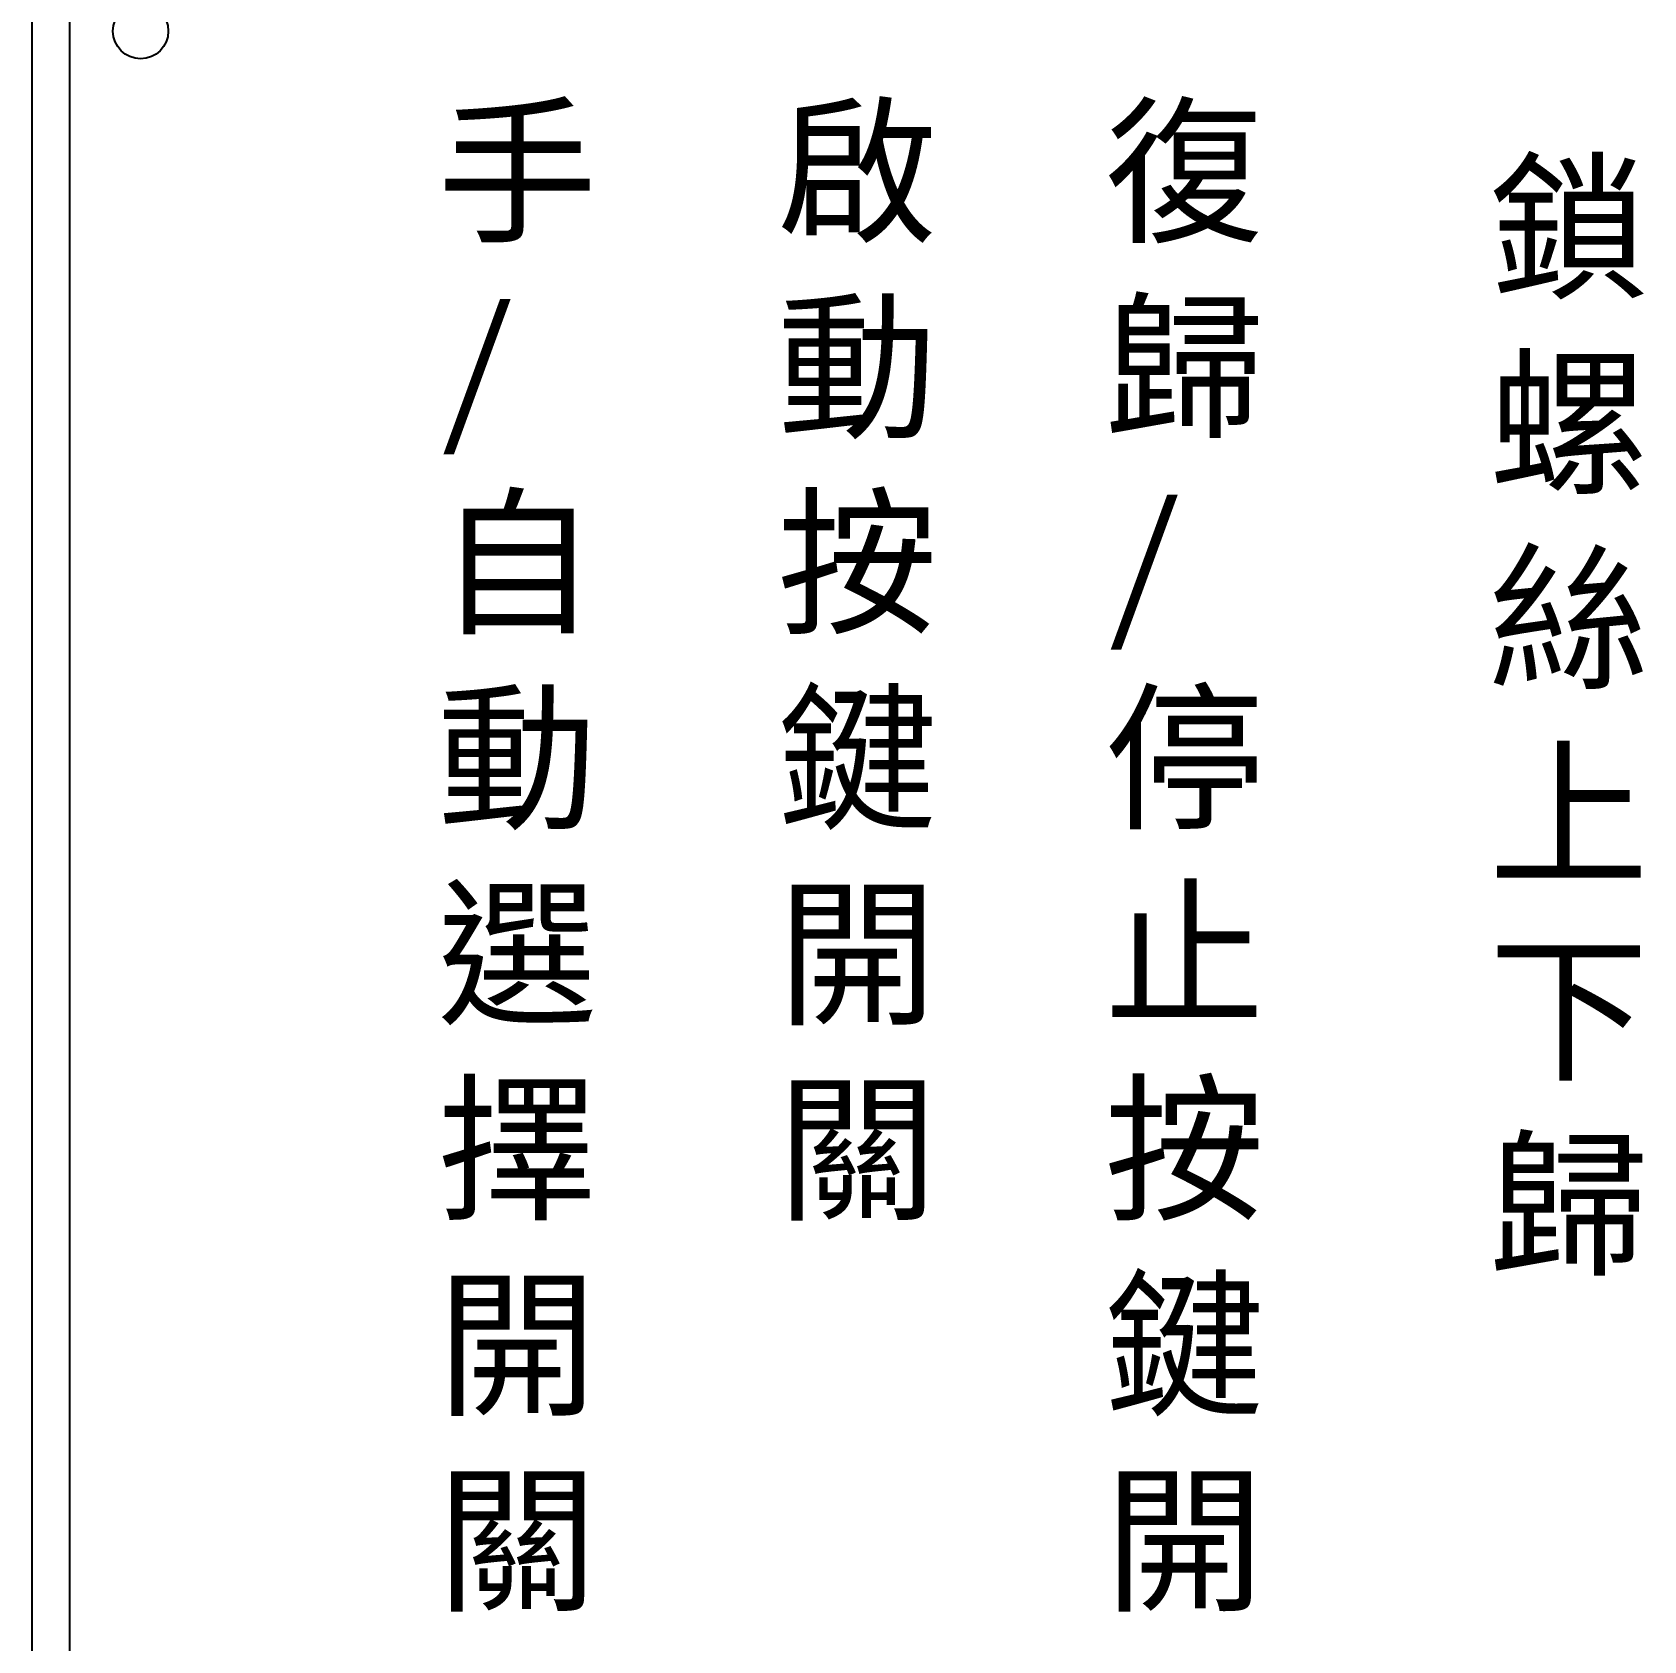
# Model space of a CAD drawing. Extents: x 325 to 612, y 3 to 207.
# Drawn here: x 325.3 to 378.9, y 46.4 to 99.9 of the extents above; entities that cross this region are included whole.
import ezdxf

# ---------------------------------------------------------------- set-up
doc = ezdxf.new("R2010")
doc.units = 0
doc.layers.add('圖框層', color=7, linetype='CONTINUOUS')
doc.layers.add('標尺寸層', color=3, linetype='CONTINUOUS')
doc.styles.add('CNS', font='romanc.shx', dxfattribs={"bigfont": 'chineset.shx'})

msp = doc.modelspace()

# ---------------------------------------------------------------- linework, layer by layer
at = {"layer": '圖框層', "color": 7}
for p, q in [((325.319, 3), (325.319, 206.969)), ((326.569, 4.25), (326.569, 205.719))]:
    msp.add_line(p, q, dxfattribs=at)
at = {"layer": '標尺寸層', "color": 7}
msp.add_circle((328.925, 99.958), 0.92, dxfattribs=at)

# ---------------------------------------------------------------- texts
at = {"layer": '標尺寸層', "color": 7, "char_height": 3.9, "width": 4.96081, "style": 'CNS'}
for s, insert, attachment_point in [('{\\fDFKai-SB|b0|i0|c136|p65;手\\P/\\P自動選擇開關}', (338.787, 97.234), 1), ('{\\fDFKai-SB|b0|i0|c136|p65;啟動按鍵開關}', (350.098, 97.234), 1), ('{\\fDFKai-SB|b0|i0|c136|p65;復歸\\P/\\P停止按鍵開關}', (360.977, 97.234), 1), ('{\\fDFKai-SB|b0|i0|c136|p65;鎖螺絲上下歸}', (376.419, 76.973), 5)]:
    msp.add_mtext(s, dxfattribs=dict(at, insert=insert, attachment_point=attachment_point))

doc.saveas('drawing.dxf')
